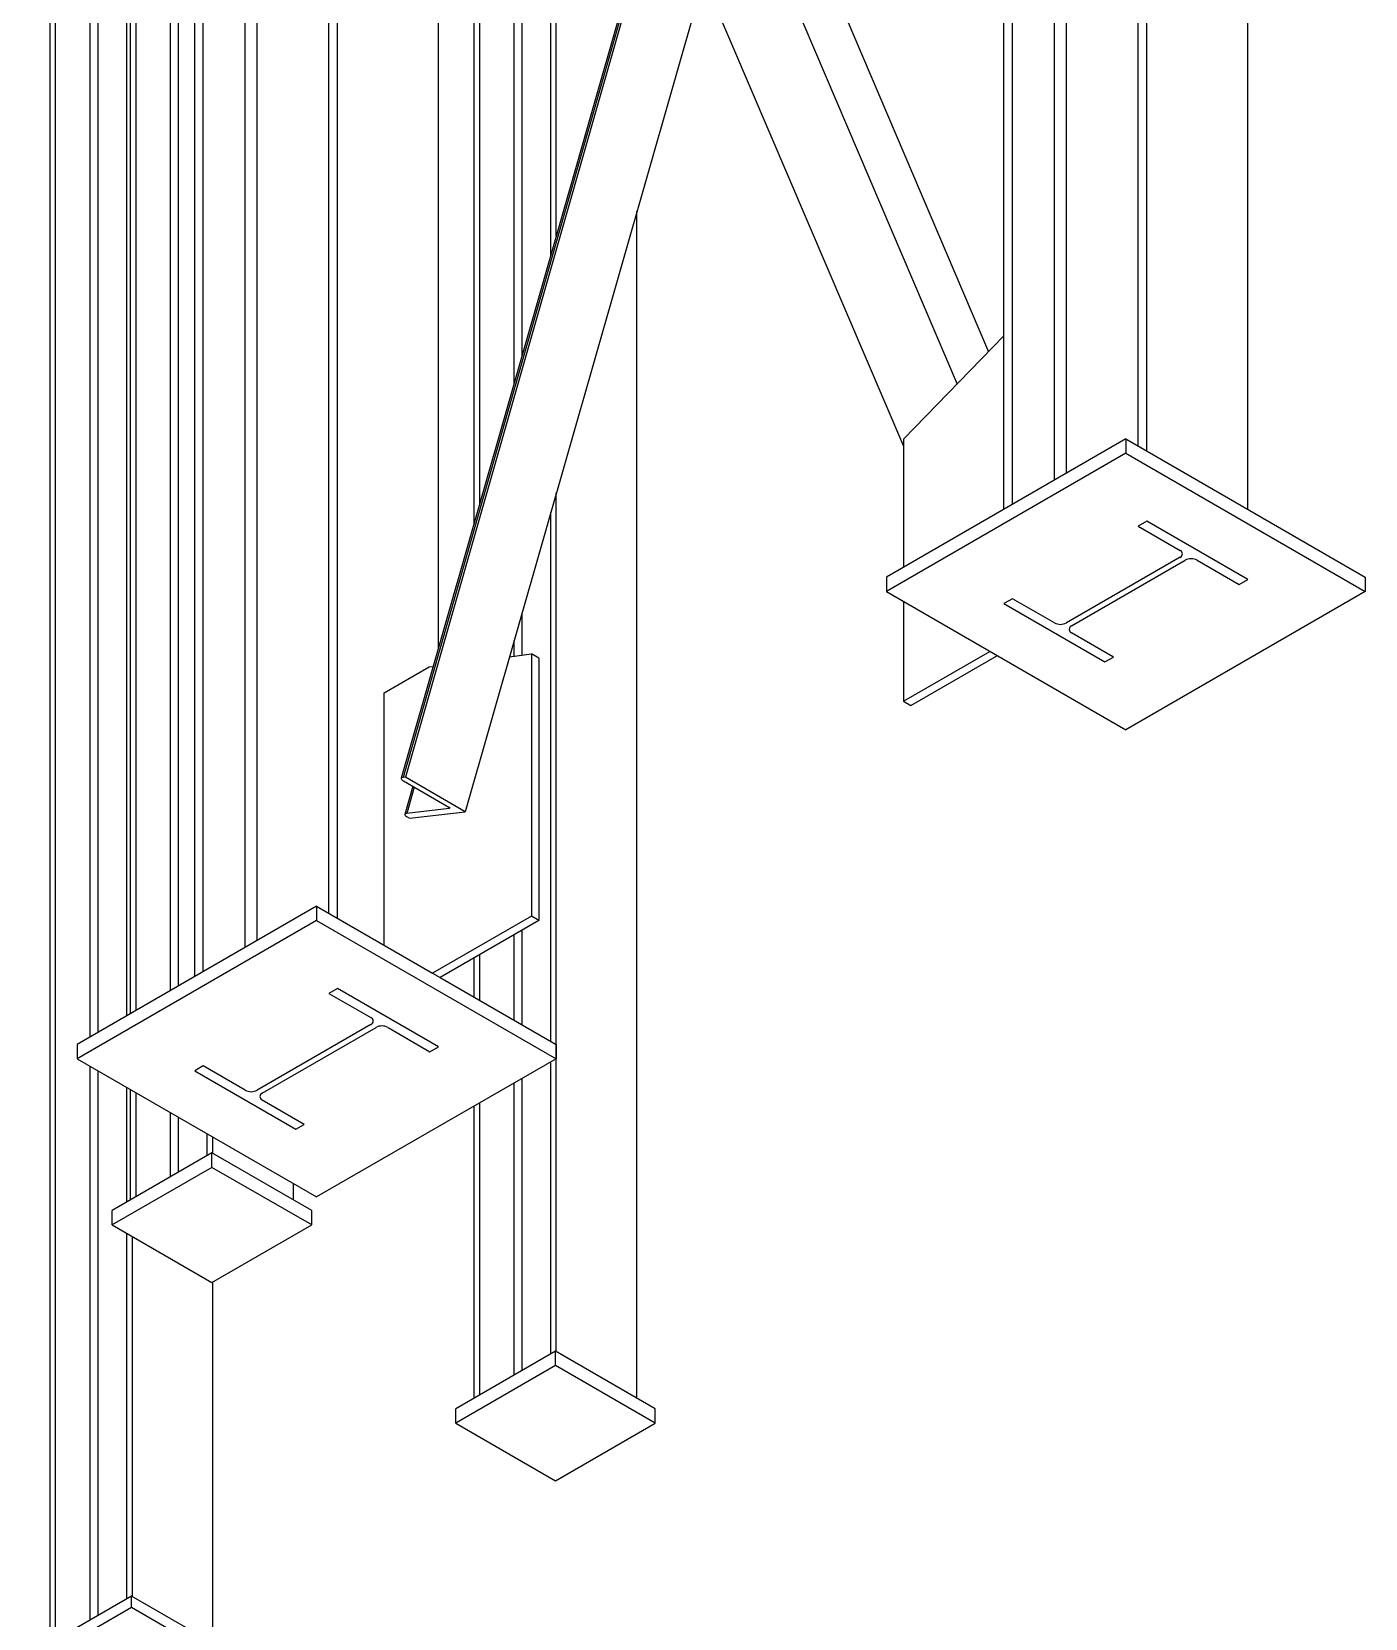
# Model space of a CAD drawing. Header units: inches. Extents: x -1490 to 2215, y -1057 to 1547.
# Drawn here: x -1072.8 to -978.3, y -900.7 to -788.3 of the extents above; entities that cross this region are included whole.
import ezdxf

# ---------------------------------------------------------------- set-up
doc = ezdxf.new("R2010")
doc.units = ezdxf.units.IN
doc.header["$MEASUREMENT"] = 0

msp = doc.modelspace()

# ---------------------------------------------------------------- linework, layer by layer
at = {"color": 7, "linetype": 'Continuous', "lineweight": 25}
for p, q in [((-993.78, -818.02), (-993.78, -545.24)), ((-994.39, -817.67), (-994.39, -545.59)), ((-986.62, -822.15), (-986.62, -549.37)), ((-1003.9, -822.15), (-1003.9, -687.12)), ((-1003.3, -821.8), (-1003.3, -687.47)), ((-1000.32, -820.08), (-1000.32, -689.01)), ((-999.47, -819.59), (-999.47, -689.01)), ((-1051.75, -850.78), (-1051.75, -702.51)), ((-1051.15, -851.13), (-1051.15, -702.16)), ((-1006.92, -702.37), (-1046.62, -841.21)), ((-1006.79, -702.3), (-1046.49, -841.15)), ((-1006.63, -702.28), (-1046.33, -841.13)), ((-1003.9, -710.04), (-1042.09, -843.58)), ((-1061.26, -855.27), (-1061.26, -720.24)), ((-1060.66, -854.92), (-1060.66, -720.59)), ((-1056.83, -852.71), (-1056.83, -721.46)), ((-1057.68, -853.2), (-1057.68, -721.95)), ((-1062.4, -855.92), (-1062.4, -730.87)), ((-1062.97, -856.25), (-1062.97, -731.2)), ((-1065.81, -857.89), (-1065.81, -732.84)), ((-1065.41, -857.66), (-1065.41, -732.61)), ((-1043.98, -831.99), (-1043.98, -740.45)), ((-1041.46, -823.17), (-1041.46, -746.36)), ((-1041.06, -821.78), (-1041.06, -747.29)), ((-1038.62, -813.24), (-1038.62, -753.01)), ((-1066.07, -858.04), (-1066.07, -754.08)), ((-1038.06, -811.26), (-1038.06, -754.34)), ((-1071.51, -902.5), (-1071.51, -757.22)), ((-1071.12, -902.27), (-1071.12, -756.99)), ((-1068.67, -859.54), (-1068.67, -758.4)), ((-1068.11, -859.22), (-1068.11, -758.4)), ((-1036.02, -804.15), (-1036.02, -759.1)), ((-1035.63, -802.77), (-1035.63, -760.03)), ((-1021.62, -772.02), (-1004.99, -810.98)), ((-1022.91, -776.5), (-1007.21, -813.27)), ((-1025.19, -784.48), (-1011.02, -817.68)), ((-1029.92, -885.15), (-1029.92, -801.03)), ((-1003.9, -809.86), (-1011.02, -817.17)), ((-1003.9, -809.86), (-1011.02, -817.17)), ((-995.26, -817.16), (-1012.23, -826.96)), ((-1011.02, -817.17), (-1011.02, -826.26)), ((-1011.02, -817.17), (-1011.02, -826.26)), ((-995.26, -817.16), (-995.26, -818.18)), ((-995.26, -817.16), (-978.29, -826.96)), ((-995.26, -818.18), (-1012.23, -827.98)), ((-995.26, -818.18), (-978.29, -827.98)), ((-1035.63, -881.86), (-1035.63, -820.99)), ((-1036.02, -859.86), (-1036.02, -822.37)), ((-993.78, -822.99), (-994.39, -823.34)), ((-986.62, -827.13), (-993.78, -822.99)), ((-994.39, -823.34), (-991.41, -825.06)), ((-991.41, -825.55), (-999.47, -830.2)), ((-999.11, -830.41), (-991.05, -825.76)), ((-990.2, -825.76), (-987.22, -827.48)), ((-1012.23, -826.96), (-1012.23, -827.98)), ((-987.22, -827.48), (-986.62, -827.13)), ((-978.29, -826.96), (-978.29, -827.98)), ((-1012.23, -827.98), (-995.26, -837.78)), ((-1011.02, -828.68), (-1011.02, -835.75)), ((-1011.02, -828.68), (-1011.02, -835.75)), ((-1003.3, -828.49), (-1003.9, -828.83)), ((-1000.32, -830.2), (-1003.3, -828.49)), ((-978.29, -827.98), (-995.26, -837.78)), ((-1038.06, -832.49), (-1038.06, -829.48)), ((-1003.9, -828.83), (-996.74, -832.97)), ((-996.13, -832.62), (-999.11, -830.9)), ((-1038.62, -832.56), (-1038.62, -831.46)), ((-1038.95, -832.6), (-1037.4, -832.4)), ((-1038.95, -832.6), (-1037.4, -832.4)), ((-1037.4, -832.4), (-1037.4, -850.98)), ((-1036.87, -832.71), (-1037.4, -832.4)), ((-1036.87, -832.71), (-1037.4, -832.4)), ((-1037.4, -832.4), (-1037.4, -850.98)), ((-1036.87, -832.71), (-1036.87, -851.29)), ((-1036.87, -832.71), (-1036.87, -851.29)), ((-1011.02, -835.75), (-1004.9, -832.22)), ((-1011.02, -835.75), (-1004.9, -832.22)), ((-1010.49, -836.06), (-1004.37, -832.52)), ((-1010.49, -836.06), (-1004.37, -832.52)), ((-996.74, -832.97), (-996.13, -832.62)), ((-1047.83, -835.16), (-1044.65, -833.32)), ((-1047.83, -835.16), (-1044.65, -833.32)), ((-1044.65, -833.32), (-1044.35, -833.29)), ((-1044.65, -833.32), (-1044.35, -833.29)), ((-1047.83, -853.05), (-1047.83, -835.16)), ((-1047.83, -853.05), (-1047.83, -835.16)), ((-1011.02, -835.75), (-1010.49, -836.06)), ((-1011.02, -835.75), (-1010.49, -836.06)), ((-1046.33, -841.13), (-1046.49, -841.15)), ((-1046.47, -841.39), (-1043.24, -843.25)), ((-1045.79, -841.78), (-1046.36, -843.77)), ((-1042.09, -843.58), (-1046.33, -841.13)), ((-1045.7, -841.84), (-1046.23, -843.71)), ((-1043.21, -843.27), (-1043.23, -843.35)), ((-1043.23, -843.35), (-1046.23, -843.71)), ((-1046.21, -843.95), (-1046.03, -844.05)), ((-1046.03, -844.05), (-1042.09, -843.58)), ((-1052.62, -850.28), (-1069.59, -860.08)), ((-1052.62, -850.28), (-1052.62, -851.3)), ((-1052.62, -850.28), (-1044.4, -855.02)), ((-1037.4, -850.98), (-1044.4, -855.02)), ((-1037.4, -850.98), (-1044.4, -855.02)), ((-1036.87, -851.29), (-1037.4, -850.98)), ((-1036.87, -851.29), (-1037.4, -850.98)), ((-1052.62, -851.3), (-1069.59, -861.1)), ((-1052.62, -851.3), (-1035.65, -861.1)), ((-1036.87, -851.29), (-1043.87, -855.33)), ((-1036.87, -851.29), (-1043.87, -855.33)), ((-1038.62, -858.36), (-1038.62, -852.3)), ((-1038.06, -858.69), (-1038.06, -851.97)), ((-1041.46, -856.72), (-1041.46, -853.94)), ((-1041.06, -856.95), (-1041.06, -853.71)), ((-1044.4, -855.02), (-1043.87, -855.33)), ((-1043.87, -855.33), (-1035.65, -860.08)), ((-1051.15, -856.11), (-1051.75, -856.46)), ((-1051.75, -856.46), (-1048.77, -858.18)), ((-1043.98, -860.24), (-1051.15, -856.11)), ((-1048.77, -858.67), (-1056.83, -863.32)), ((-1056.47, -863.53), (-1048.41, -858.87)), ((-1047.56, -858.87), (-1044.59, -860.59)), ((-1069.59, -860.08), (-1069.59, -861.1)), ((-1035.65, -860.08), (-1035.65, -861.1)), ((-1069.59, -861.1), (-1052.62, -870.89)), ((-1035.65, -861.1), (-1052.62, -870.89)), ((-1044.59, -860.59), (-1043.98, -860.24)), ((-1036.02, -882.01), (-1036.02, -861.31)), ((-1068.67, -900.86), (-1068.67, -861.63)), ((-1068.11, -900.54), (-1068.11, -861.95)), ((-1060.66, -861.6), (-1061.26, -861.95)), ((-1061.26, -861.95), (-1054.1, -866.08)), ((-1057.68, -863.32), (-1060.66, -861.6)), ((-1066.07, -871.25), (-1066.07, -863.13)), ((-1065.81, -871.1), (-1065.81, -863.28)), ((-1065.41, -870.87), (-1065.41, -863.51)), ((-1038.62, -883.51), (-1038.62, -862.81)), ((-1038.06, -883.19), (-1038.06, -862.48)), ((-1053.5, -865.74), (-1056.47, -864.02)), ((-1041.46, -885.15), (-1041.46, -864.45)), ((-1041.06, -884.92), (-1041.06, -864.22)), ((-1062.97, -869.46), (-1062.97, -864.92)), ((-1062.4, -869.13), (-1062.4, -865.25)), ((-1054.1, -866.08), (-1053.5, -865.74)), ((-1060.37, -867.96), (-1060.37, -866.42)), ((-1059.97, -867.8), (-1059.97, -866.65)), ((-1060.04, -867.77), (-1067.11, -871.85)), ((-1060.04, -868.79), (-1060.04, -867.77)), ((-1052.96, -871.85), (-1060.04, -867.77)), ((-1060.04, -868.79), (-1067.11, -872.87)), ((-1052.96, -872.87), (-1060.04, -868.79)), ((-1054.27, -871.1), (-1054.27, -869.95)), ((-1067.11, -872.87), (-1067.11, -871.85)), ((-1052.96, -872.87), (-1052.96, -871.85)), ((-1067.11, -872.87), (-1060.04, -876.95)), ((-1066.07, -899.36), (-1066.07, -873.47)), ((-1065.68, -899.21), (-1065.68, -873.69)), ((-1060.04, -876.95), (-1052.96, -872.87)), ((-1059.97, -902.5), (-1059.97, -876.92)), ((-1035.69, -881.82), (-1042.76, -885.9)), ((-1035.69, -882.84), (-1035.69, -881.82)), ((-1028.62, -885.9), (-1035.69, -881.82)), ((-1035.69, -882.84), (-1042.76, -886.92)), ((-1028.62, -886.92), (-1035.69, -882.84)), ((-1042.76, -886.92), (-1042.76, -885.9)), ((-1028.62, -886.92), (-1028.62, -885.9)), ((-1042.76, -886.92), (-1035.69, -891.01)), ((-1035.69, -891.01), (-1028.62, -886.92)), ((-1065.74, -899.17), (-1072.81, -903.25)), ((-1065.74, -899.99), (-1065.74, -899.17)), ((-1058.67, -903.25), (-1065.74, -899.17)), ((-1065.74, -899.99), (-1072.81, -904.07)), ((-1058.67, -904.07), (-1065.74, -899.99))]:
    msp.add_line(p, q, dxfattribs=at)
at = {"color": 7, "linetype": 'Continuous', "lineweight": 25, "flags": 128}
for points in [[(-1046.49, -841.15), (-1046.55, -841.16), (-1046.58, -841.17), (-1046.61, -841.19), (-1046.62, -841.22), (-1046.62, -841.25), (-1046.6, -841.28), (-1046.57, -841.32), (-1046.53, -841.36), (-1046.47, -841.39)], [(-1043.24, -843.25), (-1043.22, -843.27), (-1043.2, -843.28), (-1043.19, -843.3), (-1043.18, -843.31), (-1043.19, -843.32), (-1043.2, -843.33), (-1043.21, -843.34), (-1043.23, -843.35)], [(-1046.23, -843.71), (-1046.29, -843.72), (-1046.32, -843.73), (-1046.35, -843.75), (-1046.36, -843.78), (-1046.36, -843.81), (-1046.34, -843.84), (-1046.31, -843.88), (-1046.27, -843.91), (-1046.21, -843.95)]]:
    msp.add_lwpolyline(points, dxfattribs=at)
at = {"color": 7, "linetype": 'Continuous', "lineweight": 25}
for centre, radius, start, end in [((-991.51, -825.31), 0.264, 291.6744, 68.3256), ((-990.63, -826.57), 0.915, 62.391, 117.609), ((-999.9, -829.39), 0.915, 242.391, 297.609), ((-999.01, -830.66), 0.264, 111.6744, 248.3256), ((-1048.87, -858.42), 0.264, 291.6744, 68.3256), ((-1047.99, -859.68), 0.915, 62.391, 117.609), ((-1057.26, -862.51), 0.915, 242.391, 297.609), ((-1056.38, -863.77), 0.264, 111.6744, 248.3256)]:
    msp.add_arc(centre, radius, start, end, dxfattribs=at)

doc.saveas('drawing.dxf')
